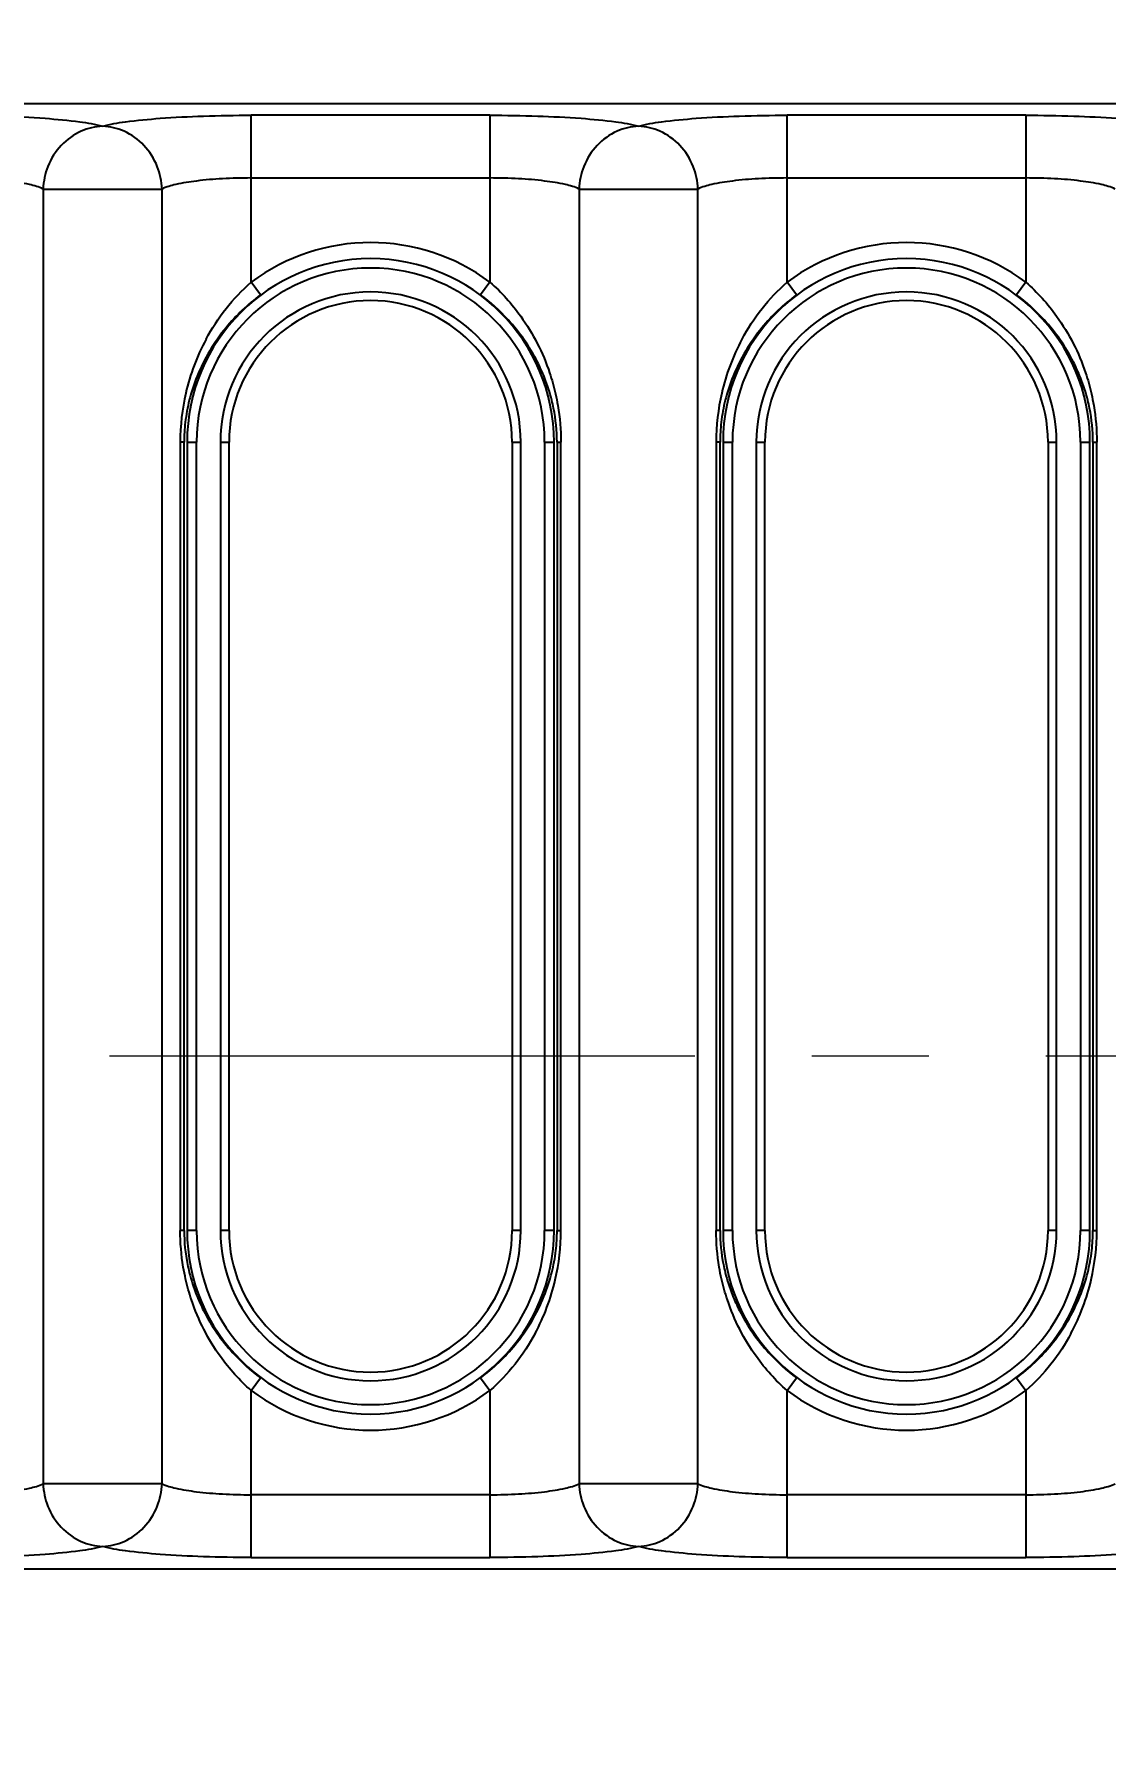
# Model space of a CAD drawing. Header units: millimetres. Extents: x 699 to 6116, y -3115 to -1923.
# Drawn here: x 997.4 to 1031.6, y -2444.8 to -2390.5 of the extents above; entities that cross this region are included whole.
import ezdxf

# ---------------------------------------------------------------- set-up
doc = ezdxf.new("R2010")
doc.units = ezdxf.units.MM
doc.header["$LTSCALE"] = 16.335
doc.header["$PDMODE"] = 3
doc.header["$PDSIZE"] = 0.3125
doc.linetypes.add('CENTER', pattern=[0.6, 0.375, -0.075, 0.075, -0.075])
doc.layers.get('0').update_dxf_attribs({"linetype": 'CONTINUOUS'})
doc.layers.get('Defpoints').update_dxf_attribs({"linetype": 'CONTINUOUS'})
doc.layers.add('center', color=1, linetype='CENTER', lineweight=9)
doc.styles.get("Standard").update_dxf_attribs({"font": 'txt', "width": 0.8})
doc.dimstyles.get("Standard").update_dxf_attribs({"dimtxt": 0.15625, "dimasz": 0.1875, "dimexe": 0.125, "dimexo": 0.0625, "dimtad": 0, "dimtih": 1, "dimtoh": 1, "dimdsep": 46, "dimtxsty": 'Standard', "dimcen": 0.09, "dimadec": 0, "dimazin": 0, "dimtp": 0.01, "dimtm": 0.01, "dimtfac": 1, "dimtofl": 0, "dimtmove": 0, "dimatfit": 3, "dimfxl": 0, "dimtolj": 1, "dimarcsym": 0})

# ---------------------------------------------------------------- blocks, each defined once
blk = doc.blocks.new('*D698')
at = {"color": 4, "lineweight": -2}
blk.add_line((793.157, -2423.043), (749.752, -2423.043), dxfattribs=at)
at = {"layer": 'Defpoints', "color": 0}
for p in [(749.752, -2423.043), (793.22, -2423.043), (1045.847, -2423.043)]:
    blk.add_point(p, dxfattribs=at)
at = {"color": 6, "insert": (739.752, -2423.043), "char_height": 10, "attachment_point": 5}
blk.add_mtext('\\A1;0.00', dxfattribs=at)
blk = doc.blocks.new('*D754')
at = {"color": 4, "lineweight": -2}
blk.add_line((979.847, -2328.18), (979.847, -2174.809), dxfattribs=at)
at = {"layer": 'Defpoints', "color": 0}
for p in [(979.847, -2174.809), (979.847, -2328.243), (1045.847, -2423.043)]:
    blk.add_point(p, dxfattribs=at)
at = {"color": 6, "insert": (979.847, -2160.142), "char_height": 10, "attachment_point": 5, "rotation": 90}
blk.add_mtext('\\A1;66.00', dxfattribs=at)
blk = doc.blocks.new('*D755')
at = {"color": 4, "lineweight": -2}
blk.add_line((976.485, -2331.543), (755.484, -2331.543), dxfattribs=at)
at = {"layer": 'Defpoints', "color": 0}
for p in [(755.484, -2331.543), (976.547, -2331.543), (1045.847, -2423.043)]:
    blk.add_point(p, dxfattribs=at)
at = {"color": 6, "insert": (741.484, -2331.543), "char_height": 10, "attachment_point": 5}
blk.add_mtext('\\A1;91.50', dxfattribs=at)
blk = doc.blocks.new('*D756')
at = {"color": 4, "lineweight": -2}
for p, q in [((795.484, -2426.543), (775.484, -2436.647)), ((956.985, -2426.543), (795.484, -2426.543)), ((775.484, -2436.647), (755.484, -2436.647))]:
    blk.add_line(p, q, dxfattribs=at)
at = {"layer": 'Defpoints', "color": 0}
for p in [(1045.847, -2423.043), (957.047, -2426.543), (755.484, -2436.647)]:
    blk.add_point(p, dxfattribs=at)
at = {"color": 6, "insert": (744.151, -2436.647), "char_height": 10, "attachment_point": 5}
blk.add_mtext('\\A1;3.50', dxfattribs=at)
blk = doc.blocks.new('*D757')
at = {"color": 4, "lineweight": -2}
blk.add_line((976.485, -2500.543), (755.484, -2500.543), dxfattribs=at)
at = {"layer": 'Defpoints', "color": 0}
for p in [(1045.847, -2423.043), (755.484, -2500.543), (976.547, -2500.543)]:
    blk.add_point(p, dxfattribs=at)
at = {"color": 6, "insert": (740.151, -2500.543), "char_height": 10, "attachment_point": 5}
blk.add_mtext('\\A1;77.50', dxfattribs=at)
blk = doc.blocks.new('*D758')
at = {"color": 4, "lineweight": -2}
blk.add_line((890.285, -2596.043), (755.484, -2596.043), dxfattribs=at)
at = {"layer": 'Defpoints', "color": 0}
for p in [(1045.847, -2423.043), (755.484, -2596.043), (890.347, -2596.043)]:
    blk.add_point(p, dxfattribs=at)
at = {"color": 6, "insert": (738.151, -2596.043), "char_height": 10, "attachment_point": 5}
blk.add_mtext('\\A1;173.00', dxfattribs=at)
blk = doc.blocks.new('*D759')
at = {"color": 4, "lineweight": -2}
blk.add_line((895.847, -2600.255), (895.847, -2670.053), dxfattribs=at)
at = {"layer": 'Defpoints', "color": 0}
for p in [(1045.847, -2423.043), (895.847, -2600.193), (895.847, -2670.053)]:
    blk.add_point(p, dxfattribs=at)
at = {"color": 6, "insert": (895.847, -2686.72), "char_height": 10, "attachment_point": 5, "rotation": 90}
blk.add_mtext('\\A1;150.00', dxfattribs=at)
blk = doc.blocks.new('*D760')
at = {"color": 4, "lineweight": -2}
blk.add_line((960.347, -2429.905), (960.347, -2670.053), dxfattribs=at)
at = {"layer": 'Defpoints', "color": 0}
for p in [(1045.847, -2423.043), (960.347, -2429.843), (960.347, -2670.053)]:
    blk.add_point(p, dxfattribs=at)
at = {"color": 6, "insert": (960.347, -2685.387), "char_height": 10, "attachment_point": 5, "rotation": 90}
blk.add_mtext('\\A1;85.50', dxfattribs=at)
blk = doc.blocks.new('*D761')
at = {"color": 4, "lineweight": -2}
blk.add_line((979.847, -2503.905), (979.847, -2670.053), dxfattribs=at)
at = {"layer": 'Defpoints', "color": 0}
for p in [(1045.847, -2423.043), (979.847, -2503.843), (979.847, -2670.053)]:
    blk.add_point(p, dxfattribs=at)
at = {"color": 6, "insert": (979.847, -2684.72), "char_height": 10, "attachment_point": 5, "rotation": 90}
blk.add_mtext('\\A1;66.00', dxfattribs=at)

msp = doc.modelspace()

# ---------------------------------------------------------------- linework, layer by layer
at = {"color": 7, "linetype": 'Continuous'}
for p, q in [((1106.842, -2392.689), (986.523, -2392.689)), ((1004.333, -2398.374), (1004.333, -2393.051)), ((1011.949, -2393.051), (1004.333, -2393.051)), ((1011.949, -2393.051), (1011.949, -2398.374)), ((1021.426, -2398.374), (1021.426, -2393.051)), ((1029.042, -2393.051), (1021.426, -2393.051)), ((1029.042, -2393.051), (1029.042, -2398.374)), ((1004.333, -2395.051), (1011.949, -2395.051)), ((1021.426, -2395.051), (1029.042, -2395.051)), ((997.699, -2395.402), (997.699, -2436.683)), ((997.699, -2395.402), (1001.49, -2395.402)), ((1001.49, -2436.683), (1001.49, -2395.402)), ((1014.792, -2395.402), (1014.792, -2436.683)), ((1014.792, -2395.402), (1018.583, -2395.402)), ((1018.583, -2436.683), (1018.583, -2395.402)), ((1004.633, -2398.776), (1004.333, -2398.374)), ((1011.949, -2398.374), (1011.649, -2398.776)), ((1021.726, -2398.776), (1021.426, -2398.374)), ((1029.042, -2398.374), (1028.742, -2398.776)), ((1002.07, -2403.474), (1002.07, -2428.611)), ((1002.194, -2403.474), (1002.07, -2403.474)), ((1002.194, -2428.611), (1002.194, -2403.474)), ((1002.289, -2403.474), (1002.289, -2428.611)), ((1002.289, -2403.474), (1002.59, -2403.474)), ((1002.59, -2428.611), (1002.59, -2403.474)), ((1003.351, -2403.474), (1003.351, -2428.611)), ((1003.351, -2403.474), (1003.627, -2403.474)), ((1003.627, -2428.611), (1003.627, -2403.474)), ((1012.655, -2403.474), (1012.655, -2428.611)), ((1012.655, -2403.474), (1012.93, -2403.474)), ((1012.93, -2428.611), (1012.93, -2403.474)), ((1013.691, -2403.474), (1013.691, -2428.611)), ((1013.691, -2403.474), (1013.992, -2403.474)), ((1013.992, -2428.611), (1013.992, -2403.474)), ((1014.088, -2403.474), (1014.088, -2428.611)), ((1014.088, -2403.474), (1014.212, -2403.474)), ((1014.212, -2428.611), (1014.212, -2403.474)), ((1019.163, -2403.474), (1019.163, -2428.611)), ((1019.287, -2403.474), (1019.163, -2403.474)), ((1019.287, -2428.611), (1019.287, -2403.474)), ((1019.383, -2403.474), (1019.383, -2428.611)), ((1019.383, -2403.474), (1019.684, -2403.474)), ((1019.684, -2428.611), (1019.684, -2403.474)), ((1020.445, -2403.474), (1020.445, -2428.611)), ((1020.445, -2403.474), (1020.721, -2403.474)), ((1020.721, -2428.611), (1020.721, -2403.474)), ((1029.748, -2403.474), (1029.748, -2428.611)), ((1029.748, -2403.474), (1030.024, -2403.474)), ((1030.024, -2428.611), (1030.024, -2403.474)), ((1030.785, -2403.474), (1030.785, -2428.611)), ((1030.785, -2403.474), (1031.086, -2403.474)), ((1031.086, -2428.611), (1031.086, -2403.474)), ((1031.181, -2403.474), (1031.181, -2428.611)), ((1031.181, -2403.474), (1031.306, -2403.474)), ((1031.306, -2428.611), (1031.306, -2403.474)), ((1002.194, -2428.611), (1002.07, -2428.611)), ((1002.59, -2428.611), (1002.289, -2428.611)), ((1003.627, -2428.611), (1003.351, -2428.611)), ((1012.93, -2428.611), (1012.655, -2428.611)), ((1013.992, -2428.611), (1013.691, -2428.611)), ((1014.088, -2428.611), (1014.212, -2428.611)), ((1019.287, -2428.611), (1019.163, -2428.611)), ((1019.684, -2428.611), (1019.383, -2428.611)), ((1020.721, -2428.611), (1020.445, -2428.611)), ((1030.024, -2428.611), (1029.748, -2428.611)), ((1031.086, -2428.611), (1030.785, -2428.611)), ((1031.181, -2428.611), (1031.306, -2428.611)), ((1004.333, -2433.712), (1004.633, -2433.31)), ((1004.333, -2439.035), (1004.333, -2433.712)), ((1011.649, -2433.31), (1011.949, -2433.712)), ((1011.949, -2433.712), (1011.949, -2439.035)), ((1021.426, -2433.712), (1021.726, -2433.31)), ((1021.426, -2439.035), (1021.426, -2433.712)), ((1028.742, -2433.31), (1029.042, -2433.712)), ((1029.042, -2433.712), (1029.042, -2439.035)), ((1001.49, -2436.683), (997.699, -2436.683)), ((1011.949, -2437.035), (1004.333, -2437.035)), ((1018.583, -2436.683), (1014.792, -2436.683)), ((1029.042, -2437.035), (1021.426, -2437.035)), ((1004.333, -2439.035), (1011.949, -2439.035)), ((1021.426, -2439.035), (1029.042, -2439.035)), ((986.523, -2439.397), (1106.842, -2439.397))]:
    msp.add_line(p, q, dxfattribs=at)
for centre, radius, start, end in [((1008.141, -2403.474), 6.365, 53.254, 126.746), ((1025.234, -2403.474), 6.365, 53.254, 126.746), ((1008.141, -2403.474), 5.852, 0, 180), ((1008.141, -2403.474), 5.551, 0, 180), ((1025.234, -2403.474), 5.852, 0, 180), ((1025.234, -2403.474), 5.551, 0, 180), ((1008.141, -2403.474), 4.79, 0, 180), ((1008.375, -2403.801), 6.265, 126.6715, 140.6233), ((1008.141, -2403.474), 4.514, 0, 180), ((1007.9, -2403.808), 6.275, 42.4543, 53.3202), ((1025.234, -2403.474), 4.79, 0, 180), ((1025.468, -2403.801), 6.265, 126.6715, 140.6233), ((1025.234, -2403.474), 4.514, 0, 180), ((1024.994, -2403.808), 6.275, 42.4543, 53.3202), ((1008.245, -2403.693), 6.097, 140.6354, 149.1366), ((1025.339, -2403.693), 6.097, 140.6354, 149.1366), ((1008.935, -2403.441), 6.86, 151.7095, 167.0764), ((1008.098, -2403.604), 5.924, 149.1427, 157.8689), ((1026.028, -2403.441), 6.86, 151.7095, 167.0764), ((1025.191, -2403.604), 5.924, 149.1427, 157.8689), ((1007.919, -2403.531), 5.732, 157.8753, 165.8913), ((1025.013, -2403.531), 5.732, 157.8753, 165.8913), ((1009.055, -2403.478), 6.985, 167.0025, 179.9679), ((1007.758, -2403.489), 5.565, 165.906, 173.2916), ((1026.148, -2403.478), 6.985, 167.0025, 179.9679), ((1024.851, -2403.489), 5.565, 165.906, 173.2916), ((1007.649, -2403.474), 5.455, 173.3051, 179.994), ((1008.457, -2403.491), 5.631, 0.1707, 11.287), ((1024.743, -2403.474), 5.455, 173.3051, 179.994), ((1025.551, -2403.491), 5.631, 0.1707, 11.287), ((1007.825, -2428.595), 5.631, 180.1708, 191.287), ((1008.141, -2428.611), 5.852, 180, 0), ((1008.141, -2428.611), 5.551, 180, 360), ((1008.141, -2428.611), 4.79, 180, 360), ((1008.141, -2428.611), 4.514, 180, 0), ((1007.227, -2428.607), 6.985, 347.0025, 359.9679), ((1008.633, -2428.611), 5.455, 353.3051, 359.994), ((1024.918, -2428.595), 5.631, 180.1708, 191.287), ((1025.234, -2428.611), 5.852, 180, 0), ((1025.234, -2428.611), 5.551, 180, 360), ((1025.234, -2428.611), 4.79, 180, 360), ((1025.234, -2428.611), 4.514, 180, 0), ((1024.32, -2428.607), 6.985, 347.0025, 359.9679), ((1025.726, -2428.611), 5.455, 353.3051, 359.994), ((1008.524, -2428.597), 5.565, 345.906, 353.2916), ((1025.617, -2428.597), 5.565, 345.906, 353.2916), ((1008.362, -2428.555), 5.732, 337.8753, 345.8913), ((1025.456, -2428.555), 5.732, 337.8753, 345.8913), ((1007.347, -2428.644), 6.86, 331.7095, 347.0764), ((1024.44, -2428.644), 6.86, 331.7095, 347.0764), ((1008.184, -2428.481), 5.924, 329.1427, 337.8689), ((1025.278, -2428.481), 5.924, 329.1427, 337.8689), ((1008.036, -2428.392), 6.097, 320.6354, 329.1366), ((1025.13, -2428.392), 6.097, 320.6354, 329.1366), ((1008.381, -2428.277), 6.275, 222.4543, 233.3202), ((1007.907, -2428.285), 6.265, 306.6715, 320.6233), ((1025.475, -2428.277), 6.275, 222.4543, 233.3202), ((1025.001, -2428.285), 6.265, 306.6715, 320.6233), ((1008.141, -2428.611), 6.365, 233.254, 306.746), ((1025.234, -2428.611), 6.365, 233.254, 306.746)]:
    msp.add_arc(centre, radius, start, end, dxfattribs=at)
for points, knots in [([(994.855, -2393.051), (995.364, -2393.05), (996.332, -2393.066), (997.671, -2393.131), (998.744, -2393.235), (999.357, -2393.332), (999.594, -2393.402)], [0, 0, 0, 0, 0.320374, 0.610618, 0.844066, 1, 1, 1, 1]), ([(999.594, -2393.402), (999.831, -2393.332), (1000.445, -2393.235), (1001.517, -2393.131), (1002.856, -2393.066), (1003.825, -2393.05), (1004.333, -2393.051)], [0, 0, 0, 0, 0.155949, 0.389404, 0.679649, 1, 1, 1, 1]), ([(1011.949, -2393.051), (1012.457, -2393.05), (1013.426, -2393.066), (1014.765, -2393.131), (1015.837, -2393.235), (1016.45, -2393.332), (1016.688, -2393.402)], [0, 0, 0, 0, 0.320374, 0.610618, 0.844066, 1, 1, 1, 1]), ([(1016.688, -2393.402), (1016.925, -2393.332), (1017.538, -2393.235), (1018.611, -2393.131), (1019.949, -2393.066), (1020.918, -2393.05), (1021.426, -2393.051)], [0, 0, 0, 0, 0.155949, 0.389404, 0.679649, 1, 1, 1, 1]), ([(1029.042, -2393.051), (1029.551, -2393.05), (1030.519, -2393.066), (1031.858, -2393.131), (1032.931, -2393.235), (1033.544, -2393.332), (1033.781, -2393.402)], [0, 0, 0, 0, 0.320374, 0.610618, 0.844066, 1, 1, 1, 1]), ([(999.594, -2393.402), (999.36, -2393.411), (998.866, -2393.528), (998.236, -2393.981), (997.814, -2394.646), (997.707, -2395.157), (997.699, -2395.402)], [0, 0, 0, 0, 0.233579, 0.491555, 0.754782, 1, 1, 1, 1]), ([(1001.49, -2395.402), (1001.481, -2395.157), (1001.374, -2394.646), (1000.952, -2393.981), (1000.322, -2393.528), (999.828, -2393.411), (999.594, -2393.402)], [0, 0, 0, 0, 0.245218, 0.508445, 0.766421, 1, 1, 1, 1]), ([(1016.688, -2393.402), (1016.453, -2393.411), (1015.96, -2393.528), (1015.329, -2393.981), (1014.907, -2394.646), (1014.8, -2395.157), (1014.792, -2395.402)], [0, 0, 0, 0, 0.233579, 0.491555, 0.754782, 1, 1, 1, 1]), ([(1018.583, -2395.402), (1018.575, -2395.157), (1018.468, -2394.646), (1018.046, -2393.981), (1017.415, -2393.528), (1016.922, -2393.411), (1016.688, -2393.402)], [0, 0, 0, 0, 0.245218, 0.508445, 0.766421, 1, 1, 1, 1]), ([(997.699, -2395.402), (997.561, -2395.334), (997.192, -2395.235), (996.547, -2395.131), (995.743, -2395.066), (995.16, -2395.051), (994.855, -2395.051)], [0, 0, 0, 0, 0.159969, 0.39318, 0.681951, 1, 1, 1, 1]), ([(1004.333, -2395.051), (1004.028, -2395.051), (1003.445, -2395.066), (1002.641, -2395.131), (1001.996, -2395.235), (1001.627, -2395.334), (1001.49, -2395.402)], [0, 0, 0, 0, 0.318055, 0.606823, 0.840028, 1, 1, 1, 1]), ([(1014.792, -2395.402), (1014.654, -2395.334), (1014.286, -2395.235), (1013.641, -2395.131), (1012.836, -2395.066), (1012.254, -2395.051), (1011.949, -2395.051)], [0, 0, 0, 0, 0.159969, 0.39318, 0.681951, 1, 1, 1, 1]), ([(1021.426, -2395.051), (1021.121, -2395.051), (1020.539, -2395.066), (1019.734, -2395.131), (1019.089, -2395.235), (1018.721, -2395.334), (1018.583, -2395.402)], [0, 0, 0, 0, 0.318055, 0.606823, 0.840028, 1, 1, 1, 1]), ([(1031.886, -2395.402), (1031.748, -2395.334), (1031.379, -2395.235), (1030.734, -2395.131), (1029.93, -2395.066), (1029.347, -2395.051), (1029.042, -2395.051)], [0, 0, 0, 0, 0.159969, 0.39318, 0.681951, 1, 1, 1, 1]), ([(1013.689, -2401.415), (1013.623, -2401.247), (1013.323, -2400.583), (1012.9, -2399.976), (1012.53, -2399.572)], [0, 0, 0, 0, 0.248204, 1, 1, 1, 1]), ([(1012.929, -2399.455), (1013.324, -2400.006), (1013.744, -2400.831), (1013.988, -2401.706), (1014.039, -2401.931)], [0, 0, 0, 0, 0.746536, 1, 1, 1, 1]), ([(1030.783, -2401.415), (1030.716, -2401.247), (1030.416, -2400.583), (1029.993, -2399.976), (1029.624, -2399.572)], [0, 0, 0, 0, 0.248204, 1, 1, 1, 1]), ([(1030.023, -2399.455), (1030.418, -2400.006), (1030.838, -2400.831), (1031.081, -2401.706), (1031.132, -2401.931)], [0, 0, 0, 0, 0.746536, 1, 1, 1, 1]), ([(1013.979, -2402.389), (1013.962, -2402.305), (1013.888, -2401.974), (1013.783, -2401.65), (1013.689, -2401.415)], [0, 0, 0, 0, 0.253093, 1, 1, 1, 1]), ([(1031.072, -2402.389), (1031.055, -2402.305), (1030.981, -2401.974), (1030.876, -2401.65), (1030.783, -2401.415)], [0, 0, 0, 0, 0.253093, 1, 1, 1, 1]), ([(1014.039, -2401.931), (1014.067, -2402.055), (1014.167, -2402.564), (1014.212, -2403.083), (1014.212, -2403.474)], [0, 0, 0, 0, 0.246522, 1, 1, 1, 1]), ([(1031.132, -2401.931), (1031.16, -2402.055), (1031.261, -2402.564), (1031.305, -2403.083), (1031.305, -2403.474)], [0, 0, 0, 0, 0.246522, 1, 1, 1, 1]), ([(1002.243, -2430.154), (1002.215, -2430.03), (1002.115, -2429.521), (1002.07, -2429.002), (1002.07, -2428.611)], [0, 0, 0, 0, 0.246522, 1, 1, 1, 1]), ([(1019.337, -2430.154), (1019.308, -2430.03), (1019.208, -2429.521), (1019.163, -2429.002), (1019.163, -2428.611)], [0, 0, 0, 0, 0.246522, 1, 1, 1, 1]), ([(1002.303, -2429.697), (1002.32, -2429.781), (1002.394, -2430.111), (1002.499, -2430.435), (1002.592, -2430.67)], [0, 0, 0, 0, 0.253093, 1, 1, 1, 1]), ([(1019.396, -2429.697), (1019.413, -2429.781), (1019.487, -2430.111), (1019.592, -2430.435), (1019.686, -2430.67)], [0, 0, 0, 0, 0.253093, 1, 1, 1, 1]), ([(1003.352, -2432.63), (1002.957, -2432.08), (1002.538, -2431.254), (1002.294, -2430.379), (1002.243, -2430.154)], [0, 0, 0, 0, 0.746536, 1, 1, 1, 1]), ([(1020.446, -2432.63), (1020.051, -2432.08), (1019.631, -2431.254), (1019.387, -2430.379), (1019.337, -2430.154)], [0, 0, 0, 0, 0.746536, 1, 1, 1, 1]), ([(1002.592, -2430.67), (1002.659, -2430.838), (1002.959, -2431.502), (1003.382, -2432.109), (1003.751, -2432.513)], [0, 0, 0, 0, 0.248204, 1, 1, 1, 1]), ([(1019.686, -2430.67), (1019.753, -2430.838), (1020.052, -2431.502), (1020.475, -2432.109), (1020.845, -2432.513)], [0, 0, 0, 0, 0.248204, 1, 1, 1, 1]), ([(994.855, -2437.035), (995.16, -2437.035), (995.743, -2437.019), (996.547, -2436.954), (997.192, -2436.85), (997.561, -2436.751), (997.699, -2436.683)], [0, 0, 0, 0, 0.318055, 0.606823, 0.840028, 1, 1, 1, 1]), ([(997.699, -2436.683), (997.707, -2436.929), (997.814, -2437.44), (998.236, -2438.104), (998.866, -2438.557), (999.36, -2438.674), (999.594, -2438.683)], [0, 0, 0, 0, 0.245218, 0.508445, 0.766421, 1, 1, 1, 1]), ([(999.594, -2438.683), (999.828, -2438.674), (1000.322, -2438.557), (1000.952, -2438.104), (1001.374, -2437.44), (1001.481, -2436.929), (1001.49, -2436.683)], [0, 0, 0, 0, 0.233579, 0.491555, 0.754782, 1, 1, 1, 1]), ([(1001.49, -2436.683), (1001.627, -2436.751), (1001.996, -2436.85), (1002.641, -2436.954), (1003.445, -2437.019), (1004.028, -2437.035), (1004.333, -2437.035)], [0, 0, 0, 0, 0.159969, 0.39318, 0.681951, 1, 1, 1, 1]), ([(1011.949, -2437.035), (1012.254, -2437.035), (1012.836, -2437.019), (1013.641, -2436.954), (1014.286, -2436.85), (1014.654, -2436.751), (1014.792, -2436.683)], [0, 0, 0, 0, 0.318055, 0.606823, 0.840028, 1, 1, 1, 1]), ([(1014.792, -2436.683), (1014.8, -2436.929), (1014.907, -2437.44), (1015.329, -2438.104), (1015.96, -2438.557), (1016.453, -2438.674), (1016.688, -2438.683)], [0, 0, 0, 0, 0.245218, 0.508445, 0.766421, 1, 1, 1, 1]), ([(1016.688, -2438.683), (1016.922, -2438.674), (1017.415, -2438.557), (1018.046, -2438.104), (1018.468, -2437.44), (1018.575, -2436.929), (1018.583, -2436.683)], [0, 0, 0, 0, 0.233579, 0.491555, 0.754782, 1, 1, 1, 1]), ([(1018.583, -2436.683), (1018.721, -2436.751), (1019.089, -2436.85), (1019.734, -2436.954), (1020.539, -2437.019), (1021.121, -2437.035), (1021.426, -2437.035)], [0, 0, 0, 0, 0.159969, 0.39318, 0.681951, 1, 1, 1, 1]), ([(1029.042, -2437.035), (1029.347, -2437.035), (1029.93, -2437.019), (1030.734, -2436.954), (1031.379, -2436.85), (1031.748, -2436.751), (1031.886, -2436.683)], [0, 0, 0, 0, 0.318055, 0.606823, 0.840028, 1, 1, 1, 1]), ([(999.594, -2438.683), (999.357, -2438.753), (998.744, -2438.85), (997.671, -2438.954), (996.332, -2439.019), (995.364, -2439.035), (994.855, -2439.035)], [0, 0, 0, 0, 0.155949, 0.389404, 0.679649, 1, 1, 1, 1]), ([(1004.333, -2439.035), (1003.825, -2439.035), (1002.856, -2439.019), (1001.517, -2438.954), (1000.445, -2438.85), (999.831, -2438.753), (999.594, -2438.683)], [0, 0, 0, 0, 0.320374, 0.610618, 0.844066, 1, 1, 1, 1]), ([(1016.688, -2438.683), (1016.45, -2438.753), (1015.837, -2438.85), (1014.765, -2438.954), (1013.426, -2439.019), (1012.457, -2439.035), (1011.949, -2439.035)], [0, 0, 0, 0, 0.155949, 0.389404, 0.679649, 1, 1, 1, 1]), ([(1021.426, -2439.035), (1020.918, -2439.035), (1019.949, -2439.019), (1018.611, -2438.954), (1017.538, -2438.85), (1016.925, -2438.753), (1016.688, -2438.683)], [0, 0, 0, 0, 0.320374, 0.610618, 0.844066, 1, 1, 1, 1]), ([(1033.781, -2438.683), (1033.544, -2438.753), (1032.931, -2438.85), (1031.858, -2438.954), (1030.519, -2439.019), (1029.551, -2439.035), (1029.042, -2439.035)], [0, 0, 0, 0, 0.155949, 0.389404, 0.679649, 1, 1, 1, 1])]:
    msp.add_open_spline(points, degree=3, knots=knots, dxfattribs=at)
for points in [[(1002.894, -2400.19), (1003.26, -2399.51), (1003.751, -2398.881), (1004.333, -2398.374)], [(1011.949, -2398.374), (1012.316, -2398.693), (1012.646, -2399.06), (1012.929, -2399.455)], [(1019.988, -2400.19), (1020.354, -2399.51), (1020.844, -2398.881), (1021.426, -2398.374)], [(1029.042, -2398.374), (1029.409, -2398.693), (1029.739, -2399.06), (1030.023, -2399.455)], [(1013.387, -2431.895), (1013.022, -2432.576), (1012.531, -2433.204), (1011.949, -2433.712)], [(1030.481, -2431.895), (1030.115, -2432.576), (1029.625, -2433.204), (1029.042, -2433.712)], [(1004.333, -2433.712), (1003.966, -2433.392), (1003.636, -2433.026), (1003.352, -2432.63)], [(1021.426, -2433.712), (1021.059, -2433.392), (1020.729, -2433.026), (1020.446, -2432.63)]]:
    msp.add_open_spline(points, degree=3, dxfattribs=at)
at = {"layer": 'center', "color": 1, "linetype": 'CENTER', "ltscale": 3.047689}
msp.add_line((760.847, -2423.043), (1330.847, -2423.043), dxfattribs=at)

# ---------------------------------------------------------------- dimensions: what is measured, and where the dimension line sits
for feature_location, offset, dtype, origin, picture, middle in [((979.847, -2328.243), (0, 153.433), 1, (1045.847, -2423.043), '*D754', (979.847, -2160.142)), ((976.547, -2331.543), (-221.063, 0), 0, (1045.847, -2423.043), '*D755', (741.484, -2331.543)), ((793.219956122, -2423.042626892), (-43.468232284, 0), 0, (1045.847085296, -2423.042626892), '*D698', (739.751723838, -2423.042626892)), ((890.347, -2596.043), (-134.863, 0), 0, (1045.847, -2423.043), '*D758', (738.151, -2596.043)), ((976.547, -2500.543), (-221.063, 0), 0, (1045.847, -2423.043), '*D757', (740.151, -2500.543)), ((957.047, -2426.543), (-201.563, -10.104), 0, (1045.847, -2423.043), '*D756', (744.151, -2436.647)), ((895.847, -2600.193), (0, -69.861), 1, (1045.847, -2423.043), '*D759', (895.847, -2686.72)), ((960.347, -2429.843), (0, -240.211), 1, (1045.847, -2423.043), '*D760', (960.347, -2685.387)), ((979.847, -2503.843), (0, -166.211), 1, (1045.847, -2423.043), '*D761', (979.847, -2684.72))]:
    dim = msp.add_ordinate_dim(feature_location=feature_location, offset=offset, dtype=dtype, origin=origin, dimstyle='Standard', override={"dimtxt": 10, "dimasz": 10, "dimgap": 0, "dimtih": 0, "dimtoh": 0, "dimzin": 0, "dimcen": 0, "dimclrd": 4, "dimclre": 4, "dimclrt": 6, "dimadec": 2, "dimtp": 0, "dimtm": 0, "dimtzin": 0})
    dim.commit()
    dim.dimension.update_dxf_attribs({"geometry": picture, "text_midpoint": middle})

doc.saveas('drawing.dxf')
